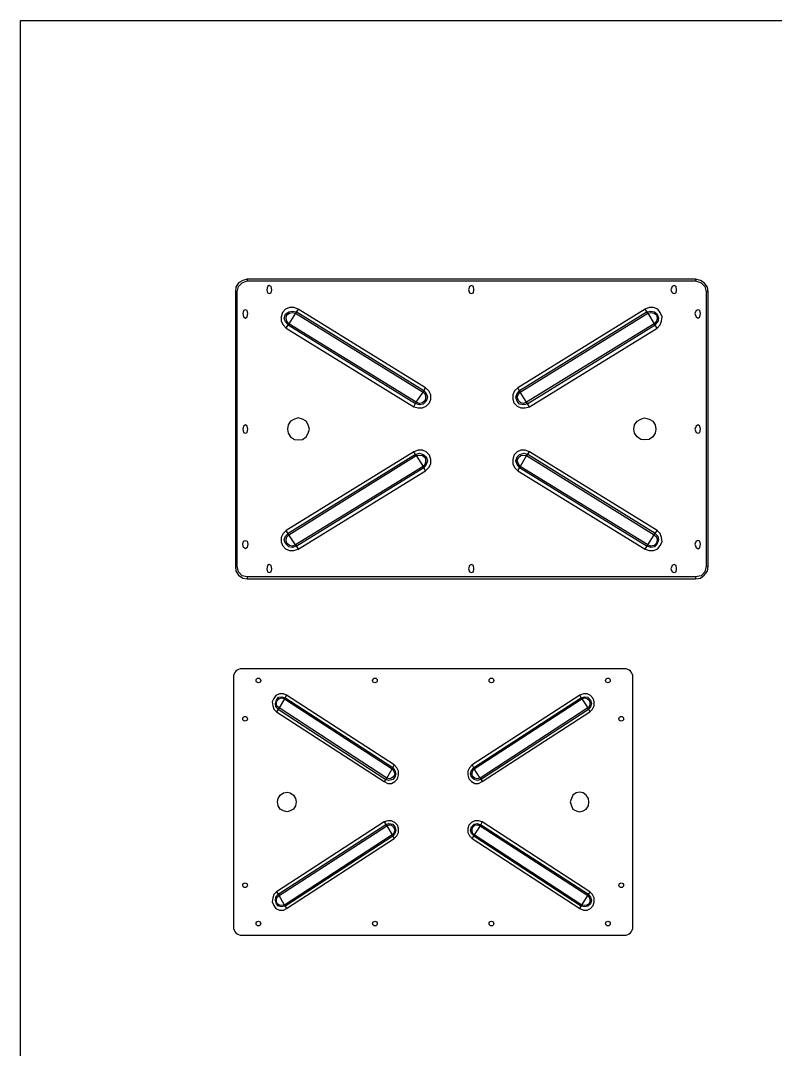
# Model space of a CAD drawing. Header units: millimetres. Extents: x -1481984 to -235402, y 1078406 to 1875046.
# Drawn here: x -1351008 to -1348741, y 1501703 to 1504792 of the extents above; entities that cross this region are included whole.
import ezdxf

# ---------------------------------------------------------------- set-up
doc = ezdxf.new("R2010")
doc.units = ezdxf.units.MM
doc.header["$LTSCALE"] = 1000
doc.layers.get('0').update_dxf_attribs({"linetype": 'CONTINUOUS'})

msp = doc.modelspace()

# ---------------------------------------------------------------- linework, layer by layer
for p, q in [((-1350368.6, 1502820.3, 0), (-1350368.6, 1502070.3, 0)), ((-1349193.6, 1502845.3, 0), (-1350343.6, 1502845.3, 0)), ((-1349168.6, 1502070.3, 0), (-1349168.6, 1502820.3, 0)), ((-1350247.4, 1502756.4, 0), (-1350252.2, 1502746.3, 0)), ((-1350241, 1502764.8, 0), (-1350247.4, 1502756.4, 0)), ((-1350229.9, 1502769.8, 0), (-1350241, 1502764.8, 0)), ((-1350239.5, 1502751.3, 0), (-1350233.1, 1502759.7, 0)), ((-1350237.9, 1502749.7, 0), (-1350231.5, 1502756.4, 0)), ((-1350233.1, 1502759.7, 0), (-1350223.5, 1502761.4, 0)), ((-1350231.5, 1502756.4, 0), (-1350223.5, 1502758, 0)), ((-1350218.7, 1502769.8, 0), (-1350229.9, 1502769.8, 0)), ((-1350223.5, 1502761.4, 0), (-1350213.9, 1502758, 0)), ((-1350223.5, 1502758, 0), (-1350215.5, 1502754.7, 0)), ((-1350209.2, 1502766.4, 0), (-1350218.7, 1502769.8, 0)), ((-1350209.2, 1502766.4, 0), (-1350215.5, 1502754.7, 0)), ((-1349890.3, 1502548.4, 0), (-1350213.9, 1502758, 0)), ((-1349885.5, 1502556.8, 0), (-1350209.2, 1502766.4, 0)), ((-1349328.1, 1502766.4, 0), (-1349651.7, 1502556.8, 0)), ((-1349323.3, 1502758, 0), (-1349646.9, 1502548.4, 0)), ((-1349316.9, 1502769.8, 0), (-1349328.1, 1502766.4, 0)), ((-1349321.7, 1502754.7, 0), (-1349328.1, 1502766.4, 0)), ((-1349323.3, 1502758, 0), (-1349313.7, 1502761.4, 0)), ((-1349321.7, 1502754.7, 0), (-1349313.7, 1502758, 0)), ((-1349305.7, 1502769.8, 0), (-1349316.9, 1502769.8, 0)), ((-1349313.7, 1502761.4, 0), (-1349304.1, 1502759.7, 0)), ((-1349313.7, 1502758, 0), (-1349305.7, 1502756.4, 0)), ((-1349296.2, 1502764.8, 0), (-1349305.7, 1502769.8, 0)), ((-1349305.7, 1502756.4, 0), (-1349299.3, 1502749.7, 0)), ((-1349304.1, 1502759.7, 0), (-1349296.2, 1502751.3, 0)), ((-1349288.2, 1502756.4, 0), (-1349296.2, 1502764.8, 0)), ((-1349285, 1502746.3, 0), (-1349288.2, 1502756.4, 0)), ((-1350252.2, 1502746.3, 0), (-1350250.6, 1502734.6, 0)), ((-1350250.6, 1502734.6, 0), (-1350247.4, 1502724.5, 0)), ((-1350242.6, 1502741.3, 0), (-1350239.5, 1502751.3, 0)), ((-1350241, 1502731.2, 0), (-1350242.6, 1502741.3, 0)), ((-1350234.7, 1502724.5, 0), (-1350241, 1502731.2, 0)), ((-1350239.5, 1502741.3, 0), (-1350237.9, 1502749.7, 0)), ((-1350237.9, 1502732.9, 0), (-1350239.5, 1502741.3, 0)), ((-1350231.5, 1502727.9, 0), (-1350239.5, 1502716.1, 0)), ((-1350231.5, 1502727.9, 0), (-1350237.9, 1502732.9, 0)), ((-1350215.5, 1502754.7, 0), (-1350231.5, 1502727.9, 0)), ((-1349907.8, 1502516.5, 0), (-1350231.5, 1502727.9, 0)), ((-1350215.5, 1502754.7, 0), (-1349891.9, 1502545, 0)), ((-1349645.3, 1502545, 0), (-1349321.7, 1502754.7, 0)), ((-1349304.1, 1502727.9, 0), (-1349627.8, 1502516.5, 0)), ((-1349321.7, 1502754.7, 0), (-1349304.1, 1502727.9, 0)), ((-1349299.3, 1502732.9, 0), (-1349304.1, 1502727.9, 0)), ((-1349304.1, 1502727.9, 0), (-1349297.8, 1502716.1, 0)), ((-1349296.2, 1502731.2, 0), (-1349302.5, 1502724.5, 0)), ((-1349299.3, 1502749.7, 0), (-1349297.8, 1502741.3, 0)), ((-1349297.8, 1502741.3, 0), (-1349299.3, 1502732.9, 0)), ((-1349296.2, 1502751.3, 0), (-1349293, 1502741.3, 0)), ((-1349293, 1502741.3, 0), (-1349296.2, 1502731.2, 0)), ((-1349289.8, 1502724.5, 0), (-1349285, 1502734.6, 0)), ((-1349285, 1502734.6, 0), (-1349285, 1502746.3, 0)), ((-1350247.4, 1502724.5, 0), (-1350239.5, 1502716.1, 0)), ((-1350239.5, 1502716.1, 0), (-1349915.8, 1502506.5, 0)), ((-1350234.7, 1502724.5, 0), (-1349911, 1502513.2, 0)), ((-1349626.2, 1502513.2, 0), (-1349302.5, 1502724.5, 0)), ((-1349621.4, 1502506.5, 0), (-1349297.8, 1502716.1, 0)), ((-1349297.8, 1502716.1, 0), (-1349289.8, 1502724.5, 0)), ((-1349907.8, 1502516.5, 0), (-1349891.9, 1502545, 0)), ((-1349885.5, 1502556.8, 0), (-1349891.9, 1502545, 0)), ((-1349891.9, 1502545, 0), (-1349887.1, 1502538.3, 0)), ((-1349890.3, 1502548.4, 0), (-1349883.9, 1502540, 0)), ((-1349877.5, 1502548.4, 0), (-1349885.5, 1502556.8, 0)), ((-1349872.7, 1502538.3, 0), (-1349877.5, 1502548.4, 0)), ((-1349659.7, 1502548.4, 0), (-1349664.5, 1502538.3, 0)), ((-1349651.7, 1502556.8, 0), (-1349659.7, 1502548.4, 0)), ((-1349653.3, 1502540, 0), (-1349646.9, 1502548.4, 0)), ((-1349651.7, 1502556.8, 0), (-1349645.3, 1502545, 0)), ((-1349650.1, 1502538.3, 0), (-1349645.3, 1502545, 0)), ((-1349627.8, 1502516.5, 0), (-1349645.3, 1502545, 0)), ((-1349907.8, 1502516.5, 0), (-1349915.8, 1502506.5, 0)), ((-1349901.4, 1502509.8, 0), (-1349911, 1502513.2, 0)), ((-1349899.8, 1502514.9, 0), (-1349907.8, 1502516.5, 0)), ((-1349890.3, 1502513.2, 0), (-1349901.4, 1502509.8, 0)), ((-1349893.5, 1502516.5, 0), (-1349899.8, 1502514.9, 0)), ((-1349887.1, 1502521.6, 0), (-1349893.5, 1502516.5, 0)), ((-1349883.9, 1502519.9, 0), (-1349890.3, 1502513.2, 0)), ((-1349887.1, 1502538.3, 0), (-1349883.9, 1502529.9, 0)), ((-1349883.9, 1502529.9, 0), (-1349887.1, 1502521.6, 0)), ((-1349883.9, 1502540, 0), (-1349880.7, 1502529.9, 0)), ((-1349880.7, 1502529.9, 0), (-1349883.9, 1502519.9, 0)), ((-1349883.9, 1502506.5, 0), (-1349875.9, 1502514.9, 0)), ((-1349875.9, 1502514.9, 0), (-1349872.7, 1502526.6, 0)), ((-1349872.7, 1502526.6, 0), (-1349872.7, 1502538.3, 0)), ((-1349664.5, 1502538.3, 0), (-1349664.5, 1502526.6, 0)), ((-1349664.5, 1502526.6, 0), (-1349661.3, 1502514.9, 0)), ((-1349661.3, 1502514.9, 0), (-1349653.3, 1502506.5, 0)), ((-1349656.5, 1502529.9, 0), (-1349653.3, 1502540, 0)), ((-1349653.3, 1502519.9, 0), (-1349656.5, 1502529.9, 0)), ((-1349645.3, 1502513.2, 0), (-1349653.3, 1502519.9, 0)), ((-1349651.7, 1502529.9, 0), (-1349650.1, 1502538.3, 0)), ((-1349650.1, 1502521.6, 0), (-1349651.7, 1502529.9, 0)), ((-1349643.8, 1502516.5, 0), (-1349650.1, 1502521.6, 0)), ((-1349635.8, 1502509.8, 0), (-1349645.3, 1502513.2, 0)), ((-1349635.8, 1502514.9, 0), (-1349643.8, 1502516.5, 0)), ((-1349627.8, 1502516.5, 0), (-1349635.8, 1502514.9, 0)), ((-1349626.2, 1502513.2, 0), (-1349635.8, 1502509.8, 0)), ((-1349627.8, 1502516.5, 0), (-1349621.4, 1502506.5, 0)), ((-1349915.8, 1502506.5, 0), (-1349904.6, 1502501.4, 0)), ((-1349904.6, 1502501.4, 0), (-1349893.5, 1502501.4, 0)), ((-1349893.5, 1502501.4, 0), (-1349883.9, 1502506.5, 0)), ((-1349653.3, 1502506.5, 0), (-1349643.8, 1502501.4, 0)), ((-1349643.8, 1502501.4, 0), (-1349632.6, 1502501.4, 0)), ((-1349632.6, 1502501.4, 0), (-1349621.4, 1502506.5, 0)), ((-1350236.3, 1502446.1, 0), (-1350234.7, 1502456.2, 0)), ((-1350234.7, 1502456.2, 0), (-1350228.3, 1502466.2, 0)), ((-1350228.3, 1502466.2, 0), (-1350218.7, 1502472.9, 0)), ((-1350218.7, 1502472.9, 0), (-1350207.6, 1502474.6, 0)), ((-1350207.6, 1502474.6, 0), (-1350198, 1502472.9, 0)), ((-1350198, 1502472.9, 0), (-1350188.4, 1502466.2, 0)), ((-1350188.4, 1502466.2, 0), (-1350182.1, 1502456.2, 0)), ((-1350182.1, 1502456.2, 0), (-1350180.5, 1502446.1, 0)), ((-1349353.6, 1502456.2, 0), (-1349356.7, 1502446.1, 0)), ((-1349348.8, 1502466.2, 0), (-1349353.6, 1502456.2, 0)), ((-1349339.2, 1502472.9, 0), (-1349348.8, 1502466.2, 0)), ((-1349328.1, 1502474.6, 0), (-1349339.2, 1502472.9, 0)), ((-1349318.5, 1502472.9, 0), (-1349328.1, 1502474.6, 0)), ((-1349308.9, 1502466.2, 0), (-1349318.5, 1502472.9, 0)), ((-1349302.5, 1502456.2, 0), (-1349308.9, 1502466.2, 0)), ((-1349300.9, 1502446.1, 0), (-1349302.5, 1502456.2, 0)), ((-1350234.7, 1502434.4, 0), (-1350236.3, 1502446.1, 0)), ((-1350228.3, 1502424.3, 0), (-1350234.7, 1502434.4, 0)), ((-1350218.7, 1502419.3, 0), (-1350228.3, 1502424.3, 0)), ((-1350207.6, 1502415.9, 0), (-1350218.7, 1502419.3, 0)), ((-1350198, 1502419.3, 0), (-1350207.6, 1502415.9, 0)), ((-1350188.4, 1502424.3, 0), (-1350198, 1502419.3, 0)), ((-1350182.1, 1502434.4, 0), (-1350188.4, 1502424.3, 0)), ((-1350180.5, 1502446.1, 0), (-1350182.1, 1502434.4, 0)), ((-1349356.7, 1502446.1, 0), (-1349353.6, 1502434.4, 0)), ((-1349353.6, 1502434.4, 0), (-1349348.8, 1502424.3, 0)), ((-1349348.8, 1502424.3, 0), (-1349339.2, 1502419.3, 0)), ((-1349339.2, 1502419.3, 0), (-1349328.1, 1502415.9, 0)), ((-1349328.1, 1502415.9, 0), (-1349318.5, 1502419.3, 0)), ((-1349318.5, 1502419.3, 0), (-1349308.9, 1502424.3, 0)), ((-1349308.9, 1502424.3, 0), (-1349302.5, 1502434.4, 0)), ((-1349302.5, 1502434.4, 0), (-1349300.9, 1502446.1, 0)), ((-1349915.8, 1502385.7, 0), (-1350239.5, 1502176.1, 0)), ((-1349904.6, 1502389.1, 0), (-1349915.8, 1502385.7, 0)), ((-1349915.8, 1502385.7, 0), (-1349907.8, 1502374, 0)), ((-1349893.5, 1502389.1, 0), (-1349904.6, 1502389.1, 0)), ((-1349883.9, 1502384, 0), (-1349893.5, 1502389.1, 0)), ((-1349643.8, 1502389.1, 0), (-1349653.3, 1502384, 0)), ((-1349632.6, 1502389.1, 0), (-1349643.8, 1502389.1, 0)), ((-1349621.4, 1502385.7, 0), (-1349632.6, 1502389.1, 0)), ((-1349621.4, 1502385.7, 0), (-1349627.8, 1502374, 0)), ((-1349297.8, 1502176.1, 0), (-1349621.4, 1502385.7, 0)), ((-1349911, 1502377.3, 0), (-1350234.7, 1502167.7, 0)), ((-1350231.5, 1502164.3, 0), (-1349907.8, 1502374, 0)), ((-1349911, 1502377.3, 0), (-1349901.4, 1502380.7, 0)), ((-1349907.8, 1502374, 0), (-1349899.8, 1502377.3, 0)), ((-1349907.8, 1502374, 0), (-1349891.9, 1502347.1, 0)), ((-1349901.4, 1502380.7, 0), (-1349890.3, 1502379, 0)), ((-1349899.8, 1502377.3, 0), (-1349893.5, 1502375.7, 0)), ((-1349893.5, 1502375.7, 0), (-1349887.1, 1502368.9, 0)), ((-1349890.3, 1502379, 0), (-1349883.9, 1502370.6, 0)), ((-1349887.1, 1502368.9, 0), (-1349883.9, 1502360.6, 0)), ((-1349883.9, 1502360.6, 0), (-1349887.1, 1502352.2, 0)), ((-1349875.9, 1502375.7, 0), (-1349883.9, 1502384, 0)), ((-1349883.9, 1502370.6, 0), (-1349880.7, 1502360.6, 0)), ((-1349880.7, 1502360.6, 0), (-1349883.9, 1502350.5, 0)), ((-1349872.7, 1502365.6, 0), (-1349875.9, 1502375.7, 0)), ((-1349872.7, 1502353.9, 0), (-1349872.7, 1502365.6, 0)), ((-1349661.3, 1502375.7, 0), (-1349664.5, 1502365.6, 0)), ((-1349664.5, 1502365.6, 0), (-1349664.5, 1502353.9, 0)), ((-1349653.3, 1502384, 0), (-1349661.3, 1502375.7, 0)), ((-1349656.5, 1502360.6, 0), (-1349653.3, 1502370.6, 0)), ((-1349653.3, 1502350.5, 0), (-1349656.5, 1502360.6, 0)), ((-1349653.3, 1502370.6, 0), (-1349645.3, 1502379, 0)), ((-1349651.7, 1502360.6, 0), (-1349650.1, 1502368.9, 0)), ((-1349650.1, 1502352.2, 0), (-1349651.7, 1502360.6, 0)), ((-1349650.1, 1502368.9, 0), (-1349643.8, 1502375.7, 0)), ((-1349645.3, 1502379, 0), (-1349635.8, 1502380.7, 0)), ((-1349627.8, 1502374, 0), (-1349645.3, 1502347.1, 0)), ((-1349643.8, 1502375.7, 0), (-1349635.8, 1502377.3, 0)), ((-1349635.8, 1502380.7, 0), (-1349626.2, 1502377.3, 0)), ((-1349635.8, 1502377.3, 0), (-1349627.8, 1502374, 0)), ((-1349627.8, 1502374, 0), (-1349304.1, 1502164.3, 0)), ((-1349302.5, 1502167.7, 0), (-1349626.2, 1502377.3, 0)), ((-1349891.9, 1502347.1, 0), (-1350215.5, 1502135.8, 0)), ((-1350213.9, 1502132.5, 0), (-1349890.3, 1502343.8, 0)), ((-1350209.2, 1502125.8, 0), (-1349885.5, 1502335.4, 0)), ((-1349887.1, 1502352.2, 0), (-1349891.9, 1502347.1, 0)), ((-1349891.9, 1502347.1, 0), (-1349885.5, 1502335.4, 0)), ((-1349883.9, 1502350.5, 0), (-1349890.3, 1502343.8, 0)), ((-1349885.5, 1502335.4, 0), (-1349877.5, 1502343.8, 0)), ((-1349877.5, 1502343.8, 0), (-1349872.7, 1502353.9, 0)), ((-1349664.5, 1502353.9, 0), (-1349659.7, 1502343.8, 0)), ((-1349659.7, 1502343.8, 0), (-1349651.7, 1502335.4, 0)), ((-1349646.9, 1502343.8, 0), (-1349653.3, 1502350.5, 0)), ((-1349645.3, 1502347.1, 0), (-1349651.7, 1502335.4, 0)), ((-1349651.7, 1502335.4, 0), (-1349328.1, 1502125.8, 0)), ((-1349645.3, 1502347.1, 0), (-1349650.1, 1502352.2, 0)), ((-1349646.9, 1502343.8, 0), (-1349323.3, 1502132.5, 0)), ((-1349321.7, 1502135.8, 0), (-1349645.3, 1502347.1, 0)), ((-1350239.5, 1502176.1, 0), (-1350247.4, 1502167.7, 0)), ((-1350239.5, 1502176.1, 0), (-1350231.5, 1502164.3, 0)), ((-1349297.8, 1502176.1, 0), (-1349304.1, 1502164.3, 0)), ((-1349289.8, 1502167.7, 0), (-1349297.8, 1502176.1, 0)), ((-1350250.6, 1502157.6, 0), (-1350252.2, 1502145.9, 0)), ((-1350252.2, 1502145.9, 0), (-1350247.4, 1502134.2, 0)), ((-1350247.4, 1502167.7, 0), (-1350250.6, 1502157.6, 0)), ((-1350242.6, 1502149.2, 0), (-1350241, 1502159.3, 0)), ((-1350239.5, 1502139.2, 0), (-1350242.6, 1502149.2, 0)), ((-1350241, 1502159.3, 0), (-1350234.7, 1502167.7, 0)), ((-1350239.5, 1502149.2, 0), (-1350237.9, 1502157.6, 0)), ((-1350237.9, 1502140.9, 0), (-1350239.5, 1502149.2, 0)), ((-1350233.1, 1502132.5, 0), (-1350239.5, 1502139.2, 0)), ((-1350237.9, 1502157.6, 0), (-1350231.5, 1502164.3, 0)), ((-1350231.5, 1502135.8, 0), (-1350237.9, 1502140.9, 0)), ((-1350215.5, 1502135.8, 0), (-1350231.5, 1502164.3, 0)), ((-1349321.7, 1502135.8, 0), (-1349304.1, 1502164.3, 0)), ((-1349299.3, 1502140.9, 0), (-1349305.7, 1502135.8, 0)), ((-1349304.1, 1502164.3, 0), (-1349299.3, 1502157.6, 0)), ((-1349296.2, 1502139.2, 0), (-1349304.1, 1502132.5, 0)), ((-1349302.5, 1502167.7, 0), (-1349296.2, 1502159.3, 0)), ((-1349299.3, 1502157.6, 0), (-1349297.8, 1502149.2, 0)), ((-1349297.8, 1502149.2, 0), (-1349299.3, 1502140.9, 0)), ((-1349296.2, 1502159.3, 0), (-1349293, 1502149.2, 0)), ((-1349293, 1502149.2, 0), (-1349296.2, 1502139.2, 0)), ((-1349285, 1502157.6, 0), (-1349289.8, 1502167.7, 0)), ((-1349288.2, 1502134.2, 0), (-1349285, 1502145.9, 0)), ((-1349285, 1502145.9, 0), (-1349285, 1502157.6, 0)), ((-1350247.4, 1502134.2, 0), (-1350241, 1502125.8, 0)), ((-1350241, 1502125.8, 0), (-1350229.9, 1502120.7, 0)), ((-1350223.5, 1502130.8, 0), (-1350233.1, 1502132.5, 0)), ((-1350223.5, 1502134.2, 0), (-1350231.5, 1502135.8, 0)), ((-1350229.9, 1502120.7, 0), (-1350218.7, 1502120.7, 0)), ((-1350215.5, 1502135.8, 0), (-1350223.5, 1502134.2, 0)), ((-1350213.9, 1502132.5, 0), (-1350223.5, 1502130.8, 0)), ((-1350218.7, 1502120.7, 0), (-1350209.2, 1502125.8, 0)), ((-1350215.5, 1502135.8, 0), (-1350209.2, 1502125.8, 0)), ((-1349328.1, 1502125.8, 0), (-1349321.7, 1502135.8, 0)), ((-1349328.1, 1502125.8, 0), (-1349316.9, 1502120.7, 0)), ((-1349313.7, 1502130.8, 0), (-1349323.3, 1502132.5, 0)), ((-1349313.7, 1502134.2, 0), (-1349321.7, 1502135.8, 0)), ((-1349316.9, 1502120.7, 0), (-1349305.7, 1502120.7, 0)), ((-1349305.7, 1502135.8, 0), (-1349313.7, 1502134.2, 0)), ((-1349304.1, 1502132.5, 0), (-1349313.7, 1502130.8, 0)), ((-1349305.7, 1502120.7, 0), (-1349296.2, 1502125.8, 0)), ((-1349296.2, 1502125.8, 0), (-1349288.2, 1502134.2, 0)), ((-1350343.6, 1502045.3, 0), (-1349193.6, 1502045.3, 0))]:
    msp.add_line(p, q)
msp.add_lwpolyline([(-1351008, 1504791.7), (-1347425.2, 1504791.7), (-1347425.2, 1499086.9), (-1351008, 1499086.9)], close=True)
for points in [[(-1350327.1, 1504015.5), (-1350340.3, 1504011.7), (-1350353.5, 1504004.1), (-1350361, 1503990.9), (-1350362.9, 1503977.7)], [(-1350357.3, 1503977.7), (-1350353.5, 1503992.8), (-1350342.2, 1504004.1), (-1350327.1, 1504009.8)], [(-1350327.1, 1504015.5), (-1350327.1, 1504009.8)], [(-1348980.7, 1504015.5), (-1350327.1, 1504015.5)], [(-1350327.1, 1504009.8), (-1348980.7, 1504009.8)], [(-1350268.6, 1503983.4), (-1350266.7, 1503973.9), (-1350261, 1503972.1), (-1350255.4, 1503973.9), (-1350253.5, 1503983.4), (-1350255.4, 1503992.8), (-1350261, 1503996.6), (-1350266.7, 1503992.8), (-1350268.6, 1503983.4)], [(-1349662.9, 1503983.4), (-1349659.2, 1503973.9), (-1349653.5, 1503972.1), (-1349647.8, 1503973.9), (-1349646, 1503983.4), (-1349647.8, 1503992.8), (-1349653.5, 1503996.6), (-1349659.2, 1503992.8), (-1349662.9, 1503983.4)], [(-1349054.3, 1503983.4), (-1349050.5, 1503973.9), (-1349044.8, 1503972.1), (-1349039.2, 1503973.9), (-1349037.3, 1503983.4), (-1349039.2, 1503992.8), (-1349044.8, 1503996.6), (-1349050.5, 1503992.8), (-1349054.3, 1503983.4)], [(-1348942.9, 1503977.7), (-1348944.8, 1503990.9), (-1348954.2, 1504004.1), (-1348965.6, 1504011.7), (-1348980.7, 1504015.5)], [(-1348980.7, 1504015.5), (-1348980.7, 1504009.8)], [(-1348980.7, 1504009.8), (-1348963.7, 1504004.1), (-1348952.4, 1503992.8), (-1348948.6, 1503977.7)], [(-1350357.3, 1503977.7), (-1350362.9, 1503977.7)], [(-1350362.9, 1503977.7), (-1350362.9, 1503153.2)], [(-1350357.3, 1503153.2), (-1350357.3, 1503977.7)], [(-1348948.6, 1503977.7), (-1348948.6, 1503153.2)], [(-1348942.9, 1503977.7), (-1348948.6, 1503977.7)], [(-1348942.9, 1503153.2), (-1348942.9, 1503977.7)], [(-1350174.3, 1503924.9), (-1350187.5, 1503930.5), (-1350200.7, 1503930.5), (-1350212, 1503924.9), (-1350221.4, 1503915.4), (-1350225.2, 1503902.2), (-1350225.2, 1503889), (-1350219.5, 1503877.7), (-1350210.1, 1503868.3)], [(-1349095.8, 1503868.3), (-1349086.3, 1503877.7), (-1349082.6, 1503889), (-1349080.7, 1503902.2), (-1349086.3, 1503915.4), (-1349093.9, 1503924.9), (-1349107.1, 1503930.5), (-1349120.3, 1503930.5), (-1349131.6, 1503924.9)], [(-1350340.3, 1503911.7), (-1350338.4, 1503902.2), (-1350332.7, 1503898.5), (-1350327.1, 1503902.2), (-1350325.2, 1503911.7), (-1350327.1, 1503921.1), (-1350332.7, 1503923), (-1350338.4, 1503921.1), (-1350340.3, 1503911.7)], [(-1350204.4, 1503877.7), (-1350212, 1503887.1), (-1350215.8, 1503898.5), (-1350212, 1503909.8), (-1350202.6, 1503917.3), (-1350191.2, 1503919.2), (-1350179.9, 1503917.3)], [(-1350202.6, 1503881.5), (-1350208.2, 1503889), (-1350210.1, 1503898.5), (-1350208.2, 1503907.9), (-1350200.7, 1503913.6), (-1350191.2, 1503915.4), (-1350181.8, 1503913.6)], [(-1350181.8, 1503913.6), (-1350202.6, 1503881.5)], [(-1350174.3, 1503924.9), (-1350181.8, 1503913.6)], [(-1350181.8, 1503913.6), (-1349798.8, 1503675.8)], [(-1349796.9, 1503679.6), (-1350179.9, 1503917.3)], [(-1349791.2, 1503689), (-1350174.3, 1503924.9)], [(-1349131.6, 1503924.9), (-1349514.6, 1503689)], [(-1349126, 1503917.3), (-1349509, 1503679.6)], [(-1349507.1, 1503675.8), (-1349124.1, 1503913.6)], [(-1349124.1, 1503913.6), (-1349131.6, 1503924.9)], [(-1349126, 1503917.3), (-1349114.6, 1503919.2), (-1349103.3, 1503917.3), (-1349095.8, 1503909.8), (-1349092, 1503898.5), (-1349093.9, 1503887.1), (-1349101.4, 1503877.7)], [(-1349124.1, 1503913.6), (-1349114.6, 1503915.4), (-1349105.2, 1503913.6), (-1349097.6, 1503907.9), (-1349095.8, 1503898.5), (-1349097.6, 1503889), (-1349105.2, 1503881.5)], [(-1349124.1, 1503913.6), (-1349105.2, 1503881.5)], [(-1348982.6, 1503911.7), (-1348978.8, 1503902.2), (-1348973.1, 1503898.5), (-1348967.5, 1503902.2), (-1348965.6, 1503911.7), (-1348967.5, 1503921.1), (-1348973.1, 1503923), (-1348978.8, 1503921.1), (-1348982.6, 1503911.7)], [(-1350210.1, 1503868.3), (-1350202.6, 1503881.5)], [(-1350204.4, 1503877.7), (-1349821.4, 1503641.9)], [(-1349827.1, 1503632.4), (-1349819.5, 1503645.6), (-1350202.6, 1503881.5)], [(-1349105.2, 1503881.5), (-1349488.2, 1503645.6)], [(-1349484.4, 1503641.9), (-1349101.4, 1503877.7)], [(-1349095.8, 1503868.3), (-1349105.2, 1503881.5)], [(-1350210.1, 1503868.3), (-1349827.1, 1503632.4)], [(-1349478.8, 1503632.4), (-1349095.8, 1503868.3)], [(-1349827.1, 1503632.4), (-1349813.9, 1503628.7), (-1349800.7, 1503628.7), (-1349789.3, 1503634.3), (-1349779.9, 1503643.8), (-1349776.1, 1503655.1), (-1349776.1, 1503668.3), (-1349781.8, 1503679.6), (-1349791.2, 1503689)], [(-1349798.8, 1503675.8), (-1349791.2, 1503689)], [(-1349514.6, 1503689), (-1349524.1, 1503679.6), (-1349529.7, 1503668.3), (-1349529.7, 1503655.1), (-1349525.9, 1503643.8), (-1349516.5, 1503634.3), (-1349505.2, 1503628.7), (-1349492, 1503628.7), (-1349478.8, 1503632.4)], [(-1349507.1, 1503675.8), (-1349514.6, 1503689)], [(-1349796.9, 1503679.6), (-1349789.3, 1503672.1), (-1349785.6, 1503660.7), (-1349789.3, 1503649.4), (-1349798.8, 1503640), (-1349810.1, 1503638.1), (-1349821.4, 1503641.9)], [(-1349798.8, 1503675.8), (-1349793.1, 1503670.2), (-1349791.2, 1503660.7), (-1349793.1, 1503651.3), (-1349800.7, 1503643.8), (-1349810.1, 1503641.9), (-1349819.5, 1503645.6)], [(-1349819.5, 1503645.6), (-1349798.8, 1503675.8)], [(-1349484.4, 1503641.9), (-1349495.8, 1503638.1), (-1349509, 1503640), (-1349516.5, 1503649.4), (-1349520.3, 1503660.7), (-1349516.5, 1503672.1), (-1349509, 1503679.6)], [(-1349488.2, 1503645.6), (-1349497.6, 1503641.9), (-1349505.2, 1503643.8), (-1349512.7, 1503651.3), (-1349516.5, 1503660.7), (-1349512.7, 1503670.2), (-1349507.1, 1503675.8)], [(-1349488.2, 1503645.6), (-1349507.1, 1503675.8)], [(-1349478.8, 1503632.4), (-1349488.2, 1503645.6)], [(-1350206.3, 1503564.5), (-1350204.4, 1503553.2), (-1350196.9, 1503541.9), (-1350185.6, 1503534.3), (-1350174.3, 1503532.4), (-1350161, 1503534.3), (-1350149.7, 1503541.9), (-1350144.1, 1503553.2), (-1350140.3, 1503564.5), (-1350144.1, 1503577.7), (-1350149.7, 1503589), (-1350161, 1503594.7), (-1350174.3, 1503598.5), (-1350185.6, 1503594.7), (-1350196.9, 1503589), (-1350204.4, 1503577.7), (-1350206.3, 1503564.5)], [(-1349099.5, 1503564.5), (-1349101.4, 1503553.2), (-1349109, 1503541.9), (-1349120.3, 1503534.3), (-1349133.5, 1503532.4), (-1349144.8, 1503534.3), (-1349156.1, 1503541.9), (-1349163.7, 1503553.2), (-1349165.6, 1503564.5), (-1349163.7, 1503577.7), (-1349156.1, 1503589), (-1349144.8, 1503594.7), (-1349133.5, 1503598.5), (-1349120.3, 1503594.7), (-1349109, 1503589), (-1349101.4, 1503577.7), (-1349099.5, 1503564.5)], [(-1350340.3, 1503564.5), (-1350338.4, 1503555.1), (-1350332.7, 1503553.2), (-1350327.1, 1503555.1), (-1350325.2, 1503564.5), (-1350327.1, 1503573.9), (-1350332.7, 1503577.7), (-1350338.4, 1503573.9), (-1350340.3, 1503564.5)], [(-1348982.6, 1503564.5), (-1348978.8, 1503555.1), (-1348973.1, 1503553.2), (-1348967.5, 1503555.1), (-1348965.6, 1503564.5), (-1348967.5, 1503573.9), (-1348973.1, 1503577.7), (-1348978.8, 1503573.9), (-1348982.6, 1503564.5)], [(-1349791.2, 1503440), (-1349781.8, 1503449.4), (-1349776.1, 1503460.7), (-1349776.1, 1503473.9), (-1349779.9, 1503487.2), (-1349789.3, 1503496.6), (-1349800.7, 1503502.3), (-1349813.9, 1503502.3), (-1349827.1, 1503496.6)], [(-1349478.8, 1503496.6), (-1349492, 1503502.3), (-1349505.2, 1503502.3), (-1349516.5, 1503496.6), (-1349525.9, 1503487.2), (-1349529.7, 1503473.9), (-1349529.7, 1503460.7), (-1349524.1, 1503449.4), (-1349514.6, 1503440)], [(-1349827.1, 1503496.6), (-1350210.1, 1503260.7)], [(-1349821.4, 1503489), (-1350204.4, 1503251.3)], [(-1350202.6, 1503247.5), (-1349819.5, 1503485.3)], [(-1349819.5, 1503485.3), (-1349827.1, 1503496.6)], [(-1349821.4, 1503489), (-1349810.1, 1503492.8), (-1349798.8, 1503489), (-1349789.3, 1503481.5), (-1349785.6, 1503470.2), (-1349789.3, 1503458.8), (-1349796.9, 1503449.4)], [(-1349819.5, 1503485.3), (-1349810.1, 1503487.2), (-1349800.7, 1503485.3), (-1349793.1, 1503479.6), (-1349791.2, 1503470.2), (-1349793.1, 1503460.7), (-1349798.8, 1503453.2)], [(-1349819.5, 1503485.3), (-1349798.8, 1503453.2)], [(-1349509, 1503449.4), (-1349516.5, 1503458.8), (-1349520.3, 1503470.2), (-1349516.5, 1503481.5), (-1349509, 1503489), (-1349495.8, 1503492.8), (-1349484.4, 1503489)], [(-1349507.1, 1503453.2), (-1349512.7, 1503460.7), (-1349516.5, 1503470.2), (-1349512.7, 1503479.6), (-1349505.2, 1503485.3), (-1349497.6, 1503487.2), (-1349488.2, 1503485.3)], [(-1349488.2, 1503485.3), (-1349507.1, 1503453.2)], [(-1349488.2, 1503485.3), (-1349478.8, 1503496.6)], [(-1349488.2, 1503485.3), (-1349105.2, 1503247.5)], [(-1349101.4, 1503251.3), (-1349484.4, 1503489)], [(-1349105.2, 1503247.5), (-1349095.8, 1503260.7), (-1349478.8, 1503496.6)], [(-1349798.8, 1503453.2), (-1350181.8, 1503217.3), (-1350174.3, 1503204.1)], [(-1350179.9, 1503213.6), (-1349796.9, 1503449.4)], [(-1350174.3, 1503204.1), (-1349791.2, 1503440)], [(-1349791.2, 1503440), (-1349798.8, 1503453.2)], [(-1349514.6, 1503440), (-1349507.1, 1503453.2)], [(-1349514.6, 1503440), (-1349131.6, 1503204.1)], [(-1349509, 1503449.4), (-1349126, 1503213.6)], [(-1349124.1, 1503217.3), (-1349507.1, 1503453.2)], [(-1350210.1, 1503260.7), (-1350219.5, 1503251.3), (-1350225.2, 1503240), (-1350225.2, 1503226.8), (-1350221.4, 1503215.5), (-1350212, 1503206), (-1350200.7, 1503200.4), (-1350187.5, 1503200.4), (-1350174.3, 1503204.1)], [(-1350179.9, 1503213.6), (-1350191.2, 1503209.8), (-1350202.6, 1503211.7), (-1350212, 1503221.1), (-1350215.8, 1503232.4), (-1350212, 1503243.8), (-1350204.4, 1503251.3)], [(-1350202.6, 1503247.5), (-1350210.1, 1503260.7)], [(-1349131.6, 1503204.1), (-1349120.3, 1503200.4), (-1349107.1, 1503200.4), (-1349093.9, 1503206), (-1349086.3, 1503215.5), (-1349080.7, 1503226.8), (-1349082.6, 1503240), (-1349086.3, 1503251.3), (-1349095.8, 1503260.7)], [(-1349101.4, 1503251.3), (-1349093.9, 1503243.8), (-1349092, 1503232.4), (-1349095.8, 1503221.1), (-1349103.3, 1503211.7), (-1349114.6, 1503209.8), (-1349126, 1503213.6)], [(-1350340.3, 1503219.2), (-1350338.4, 1503228.7), (-1350332.7, 1503230.6), (-1350327.1, 1503228.7), (-1350325.2, 1503219.2), (-1350327.1, 1503209.8), (-1350332.7, 1503206), (-1350338.4, 1503209.8), (-1350340.3, 1503219.2)], [(-1350181.8, 1503217.3), (-1350191.2, 1503213.6), (-1350200.7, 1503215.5), (-1350208.2, 1503223), (-1350210.1, 1503232.4), (-1350208.2, 1503241.9), (-1350202.6, 1503247.5)], [(-1350181.8, 1503217.3), (-1350202.6, 1503247.5)], [(-1349105.2, 1503247.5), (-1349097.6, 1503241.9), (-1349095.8, 1503232.4), (-1349097.6, 1503223), (-1349105.2, 1503215.5), (-1349114.6, 1503213.6), (-1349124.1, 1503217.3)], [(-1349124.1, 1503217.3), (-1349105.2, 1503247.5)], [(-1348982.6, 1503219.2), (-1348978.8, 1503209.8), (-1348973.1, 1503206), (-1348967.5, 1503209.8), (-1348965.6, 1503219.2), (-1348967.5, 1503228.7), (-1348973.1, 1503230.6), (-1348978.8, 1503228.7), (-1348982.6, 1503219.2)], [(-1349131.6, 1503204.1), (-1349124.1, 1503217.3)], [(-1350268.6, 1503145.6), (-1350266.7, 1503136.2), (-1350261, 1503134.3), (-1350255.4, 1503136.2), (-1350253.5, 1503145.6), (-1350255.4, 1503155.1), (-1350261, 1503158.8), (-1350266.7, 1503155.1), (-1350268.6, 1503145.6)], [(-1349662.9, 1503145.6), (-1349659.2, 1503136.2), (-1349653.5, 1503134.3), (-1349647.8, 1503136.2), (-1349646, 1503145.6), (-1349647.8, 1503155.1), (-1349653.5, 1503158.8), (-1349659.2, 1503155.1), (-1349662.9, 1503145.6)], [(-1349054.3, 1503145.6), (-1349050.5, 1503136.2), (-1349044.8, 1503134.3), (-1349039.2, 1503136.2), (-1349037.3, 1503145.6), (-1349039.2, 1503155.1), (-1349044.8, 1503158.8), (-1349050.5, 1503155.1), (-1349054.3, 1503145.6)], [(-1350362.9, 1503153.2), (-1350361, 1503138.1), (-1350353.5, 1503126.8), (-1350340.3, 1503117.3), (-1350327.1, 1503115.5)], [(-1350357.3, 1503153.2), (-1350362.9, 1503153.2)], [(-1350327.1, 1503121.1), (-1350342.2, 1503124.9), (-1350353.5, 1503136.2), (-1350357.3, 1503153.2)], [(-1348980.7, 1503115.5), (-1348965.6, 1503117.3), (-1348954.2, 1503126.8), (-1348944.8, 1503138.1), (-1348942.9, 1503153.2)], [(-1348948.6, 1503153.2), (-1348952.4, 1503136.2), (-1348963.7, 1503124.9), (-1348980.7, 1503121.1)], [(-1348942.9, 1503153.2), (-1348948.6, 1503153.2)], [(-1350327.1, 1503121.1), (-1350327.1, 1503115.5)], [(-1348980.7, 1503121.1), (-1350327.1, 1503121.1)], [(-1350327.1, 1503115.5), (-1348980.7, 1503115.5)], [(-1348980.7, 1503121.1), (-1348980.7, 1503115.5)]]:
    msp.add_lwpolyline(points)
for centre in [(-1350293.6, 1502810.3, 0), (-1349943.6, 1502810.3, 0), (-1349593.6, 1502810.3, 0), (-1349243.6, 1502810.3, 0), (-1350333.6, 1502695.3, 0), (-1349203.6, 1502695.3, 0), (-1350333.6, 1502195.3, 0), (-1349203.6, 1502195.3, 0), (-1350293.6, 1502080.3, 0), (-1349943.6, 1502080.3, 0), (-1349593.6, 1502080.3, 0), (-1349243.6, 1502080.3, 0)]:
    msp.add_circle(centre, 7)
for centre, start, end in [((-1350343.6, 1502820.3, 0), 90, 180), ((-1349193.6, 1502820.3, 0), 0, 90), ((-1350343.6, 1502070.3, 0), 180, 270), ((-1349193.6, 1502070.3, 0), 270, 0)]:
    msp.add_arc(centre, 25, start, end)

doc.saveas('drawing.dxf')
